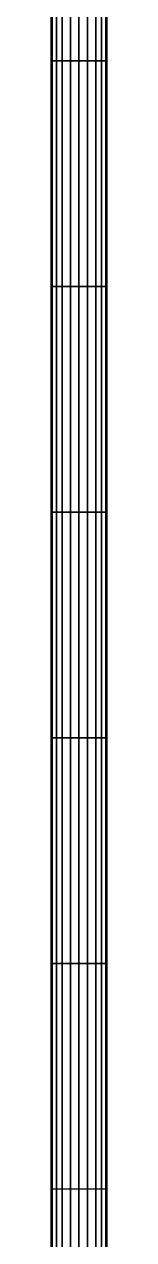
# Model space of a CAD drawing. Extents: x -180 to -153, y -863 to 156.
# Drawn here: x -172.2 to -160.6, y -353.6 to -98.9 of the extents above; entities that cross this region are included whole.
import ezdxf

# ---------------------------------------------------------------- set-up
doc = ezdxf.new("R2010")
doc.units = 0

msp = doc.modelspace()

# ---------------------------------------------------------------- linework, layer by layer
for points in [[(-172.046082, -106.546616, -2.829642), (-172.216537, -106.557449, -0.971), (-172.216537, -59.278748, -0.971), (-172.046082, -59.264297, -2.829642)], [(-172.216537, -106.557449, -0.971), (-172.046082, -106.546616, 0.887642), (-172.046082, -59.264297, 0.887642), (-172.216537, -59.278748, -0.971)], [(-171.103821, -106.557449, -4.434644), (-172.046082, -106.546616, -2.829642), (-172.046082, -59.264297, -2.829642), (-171.103821, -59.278748, -4.434644)], [(-172.046082, -106.546616, 0.887642), (-171.103821, -106.557449, 2.492644), (-171.103821, -59.278748, 2.492644), (-172.046082, -59.264297, 0.887642)], [(-169.885742, -106.546616, -5.836988), (-171.103821, -106.557449, -4.434644), (-171.103821, -59.278748, -4.434644), (-169.885742, -59.264297, -5.836988)], [(-171.103821, -106.557449, 2.492644), (-169.885742, -106.546616, 3.894988), (-169.885742, -59.264297, 3.894988), (-171.103821, -59.278748, 2.492644)], [(-168.190659, -106.557449, -6.575294), (-169.885742, -106.546616, -5.836988), (-169.885742, -59.264297, -5.836988), (-168.190659, -59.278748, -6.575294)], [(-169.885742, -106.546616, 3.894988), (-168.190659, -106.557449, 4.633294), (-168.190659, -59.278748, 4.633294), (-169.885742, -59.264297, 3.894988)], [(-166.390228, -106.546616, -6.985692), (-168.190659, -106.557449, -6.575294), (-168.190659, -59.278748, -6.575294), (-166.390228, -59.264297, -6.985692)], [(-168.190659, -106.557449, 4.633294), (-166.390228, -106.546616, 5.043692), (-166.390228, -59.264297, 5.043692), (-168.190659, -59.278748, 4.633294)], [(-164.589813, -106.557449, -6.575294), (-166.390228, -106.546616, -6.985692), (-166.390228, -59.264297, -6.985692), (-164.589813, -59.278748, -6.575294)], [(-166.390228, -106.546616, 5.043692), (-164.589813, -106.557449, 4.633294), (-164.589813, -59.278748, 4.633294), (-166.390228, -59.264297, 5.043692)], [(-162.894714, -106.546616, -5.836988), (-164.589813, -106.557449, -6.575294), (-164.589813, -59.278748, -6.575294), (-162.894714, -59.264297, -5.836988)], [(-164.589813, -106.557449, 4.633294), (-162.894714, -106.546616, 3.894988), (-162.894714, -59.264297, 3.894988), (-164.589813, -59.278748, 4.633294)], [(-161.676636, -106.557449, -4.434644), (-162.894714, -106.546616, -5.836988), (-162.894714, -59.264297, -5.836988), (-161.676636, -59.278748, -4.434644)], [(-162.894714, -106.546616, 3.894988), (-161.676651, -106.557449, 2.492644), (-161.676651, -59.278748, 2.492644), (-162.894714, -59.264297, 3.894988)], [(-161.676651, -106.557449, 2.492644), (-160.734375, -106.546616, 0.887642), (-160.734375, -59.264297, 0.887642), (-161.676651, -59.278748, 2.492644)], [(-160.734375, -106.546616, -2.829642), (-161.676636, -106.557449, -4.434644), (-161.676636, -59.278748, -4.434644), (-160.734375, -59.264297, -2.829642)], [(-160.563919, -106.557449, -0.971), (-160.734375, -106.546616, -2.829642), (-160.734375, -59.264297, -2.829642), (-160.563919, -59.278748, -0.971)], [(-160.734375, -106.546616, 0.887642), (-160.563919, -106.557449, -0.971), (-160.563919, -59.278748, -0.971), (-160.734375, -59.264297, 0.887642)], [(-172.046082, -153.828949, -2.829642), (-172.216537, -153.836166, -0.971), (-172.216537, -106.557449, -0.971), (-172.046082, -106.546616, -2.829642)], [(-172.216537, -153.836166, -0.971), (-172.046082, -153.828949, 0.887642), (-172.046082, -106.546616, 0.887642), (-172.216537, -106.557449, -0.971)], [(-171.103821, -153.836166, -4.434644), (-172.046082, -153.828949, -2.829642), (-172.046082, -106.546616, -2.829642), (-171.103821, -106.557449, -4.434644)], [(-172.046082, -153.828949, 0.887642), (-171.103821, -153.836166, 2.492644), (-171.103821, -106.557449, 2.492644), (-172.046082, -106.546616, 0.887642)], [(-169.885742, -153.828949, -5.836988), (-171.103821, -153.836166, -4.434644), (-171.103821, -106.557449, -4.434644), (-169.885742, -106.546616, -5.836988)], [(-171.103821, -153.836166, 2.492644), (-169.885742, -153.828949, 3.894988), (-169.885742, -106.546616, 3.894988), (-171.103821, -106.557449, 2.492644)], [(-168.190659, -153.836166, -6.575294), (-169.885742, -153.828949, -5.836988), (-169.885742, -106.546616, -5.836988), (-168.190659, -106.557449, -6.575294)], [(-169.885742, -153.828949, 3.894988), (-168.190659, -153.836166, 4.633294), (-168.190659, -106.557449, 4.633294), (-169.885742, -106.546616, 3.894988)], [(-166.390228, -153.828949, -6.985692), (-168.190659, -153.836166, -6.575294), (-168.190659, -106.557449, -6.575294), (-166.390228, -106.546616, -6.985692)], [(-168.190659, -153.836166, 4.633294), (-166.390228, -153.828949, 5.043692), (-166.390228, -106.546616, 5.043692), (-168.190659, -106.557449, 4.633294)], [(-164.589813, -153.836166, -6.575294), (-166.390228, -153.828949, -6.985692), (-166.390228, -106.546616, -6.985692), (-164.589813, -106.557449, -6.575294)], [(-166.390228, -153.828949, 5.043692), (-164.589813, -153.836166, 4.633294), (-164.589813, -106.557449, 4.633294), (-166.390228, -106.546616, 5.043692)], [(-162.894714, -153.828949, -5.836988), (-164.589813, -153.836166, -6.575294), (-164.589813, -106.557449, -6.575294), (-162.894714, -106.546616, -5.836988)], [(-164.589813, -153.836166, 4.633294), (-162.894714, -153.828949, 3.894988), (-162.894714, -106.546616, 3.894988), (-164.589813, -106.557449, 4.633294)], [(-161.676636, -153.836166, -4.434644), (-162.894714, -153.828949, -5.836988), (-162.894714, -106.546616, -5.836988), (-161.676636, -106.557449, -4.434644)], [(-162.894714, -153.828949, 3.894988), (-161.676651, -153.836166, 2.492644), (-161.676651, -106.557449, 2.492644), (-162.894714, -106.546616, 3.894988)], [(-161.676651, -153.836166, 2.492644), (-160.734375, -153.828949, 0.887642), (-160.734375, -106.546616, 0.887642), (-161.676651, -106.557449, 2.492644)], [(-160.734375, -153.828949, -2.829642), (-161.676636, -153.836166, -4.434644), (-161.676636, -106.557449, -4.434644), (-160.734375, -106.546616, -2.829642)], [(-160.563919, -153.836166, -0.971), (-160.734375, -153.828949, -2.829642), (-160.734375, -106.546616, -2.829642), (-160.563919, -106.557449, -0.971)], [(-160.734375, -153.828949, 0.887642), (-160.563919, -153.836166, -0.971), (-160.563919, -106.557449, -0.971), (-160.734375, -106.546616, 0.887642)], [(-172.046082, -201.111267, -2.829642), (-172.216537, -201.114899, -0.971), (-172.216537, -153.836166, -0.971), (-172.046082, -153.828949, -2.829642)], [(-172.216537, -201.114899, -0.971), (-172.046082, -201.111267, 0.887642), (-172.046082, -153.828949, 0.887642), (-172.216537, -153.836166, -0.971)], [(-171.103821, -201.114899, -4.434644), (-172.046082, -201.111267, -2.829642), (-172.046082, -153.828949, -2.829642), (-171.103821, -153.836166, -4.434644)], [(-172.046082, -201.111267, 0.887642), (-171.103821, -201.114899, 2.492644), (-171.103821, -153.836166, 2.492644), (-172.046082, -153.828949, 0.887642)], [(-169.885742, -201.111267, -5.836988), (-171.103821, -201.114899, -4.434644), (-171.103821, -153.836166, -4.434644), (-169.885742, -153.828949, -5.836988)], [(-171.103821, -201.114899, 2.492644), (-169.885742, -201.111267, 3.894988), (-169.885742, -153.828949, 3.894988), (-171.103821, -153.836166, 2.492644)], [(-168.190659, -201.114899, -6.575294), (-169.885742, -201.111267, -5.836988), (-169.885742, -153.828949, -5.836988), (-168.190659, -153.836166, -6.575294)], [(-169.885742, -201.111267, 3.894988), (-168.190659, -201.114899, 4.633294), (-168.190659, -153.836166, 4.633294), (-169.885742, -153.828949, 3.894988)], [(-166.390228, -201.111267, -6.985692), (-168.190659, -201.114899, -6.575294), (-168.190659, -153.836166, -6.575294), (-166.390228, -153.828949, -6.985692)], [(-168.190659, -201.114899, 4.633294), (-166.390228, -201.111267, 5.043692), (-166.390228, -153.828949, 5.043692), (-168.190659, -153.836166, 4.633294)], [(-164.589813, -201.114899, -6.575294), (-166.390228, -201.111267, -6.985692), (-166.390228, -153.828949, -6.985692), (-164.589813, -153.836166, -6.575294)], [(-166.390228, -201.111267, 5.043692), (-164.589813, -201.114899, 4.633294), (-164.589813, -153.836166, 4.633294), (-166.390228, -153.828949, 5.043692)], [(-162.894714, -201.111267, -5.836988), (-164.589813, -201.114899, -6.575294), (-164.589813, -153.836166, -6.575294), (-162.894714, -153.828949, -5.836988)], [(-164.589813, -201.114899, 4.633294), (-162.894714, -201.111267, 3.894988), (-162.894714, -153.828949, 3.894988), (-164.589813, -153.836166, 4.633294)], [(-161.676636, -201.114899, -4.434644), (-162.894714, -201.111267, -5.836988), (-162.894714, -153.828949, -5.836988), (-161.676636, -153.836166, -4.434644)], [(-162.894714, -201.111267, 3.894988), (-161.676651, -201.114899, 2.492644), (-161.676651, -153.836166, 2.492644), (-162.894714, -153.828949, 3.894988)], [(-161.676651, -201.114899, 2.492644), (-160.734375, -201.111267, 0.887642), (-160.734375, -153.828949, 0.887642), (-161.676651, -153.836166, 2.492644)], [(-160.734375, -201.111267, -2.829642), (-161.676636, -201.114899, -4.434644), (-161.676636, -153.836166, -4.434644), (-160.734375, -153.828949, -2.829642)], [(-160.563919, -201.114899, -0.971), (-160.734375, -201.111267, -2.829642), (-160.734375, -153.828949, -2.829642), (-160.563919, -153.836166, -0.971)], [(-160.734375, -201.111267, 0.887642), (-160.563919, -201.114899, -0.971), (-160.563919, -153.836166, -0.971), (-160.734375, -153.828949, 0.887642)], [(-172.046082, -248.399994, -2.829642), (-172.216537, -248.399994, -0.971), (-172.216537, -201.114899, -0.971), (-172.046082, -201.111267, -2.829642)], [(-172.216537, -248.399994, -0.971), (-172.046082, -248.399994, 0.887642), (-172.046082, -201.111267, 0.887642), (-172.216537, -201.114899, -0.971)], [(-171.103821, -248.399994, -4.434644), (-172.046082, -248.399994, -2.829642), (-172.046082, -201.111267, -2.829642), (-171.103821, -201.114899, -4.434644)], [(-172.046082, -248.399994, 0.887642), (-171.103821, -248.399994, 2.492644), (-171.103821, -201.114899, 2.492644), (-172.046082, -201.111267, 0.887642)], [(-169.885742, -248.399994, -5.836988), (-171.103821, -248.399994, -4.434644), (-171.103821, -201.114899, -4.434644), (-169.885742, -201.111267, -5.836988)], [(-171.103821, -248.399994, 2.492644), (-169.885742, -248.399994, 3.894988), (-169.885742, -201.111267, 3.894988), (-171.103821, -201.114899, 2.492644)], [(-168.190659, -248.399994, -6.575294), (-169.885742, -248.399994, -5.836988), (-169.885742, -201.111267, -5.836988), (-168.190659, -201.114899, -6.575294)], [(-169.885742, -248.399994, 3.894988), (-168.190659, -248.399994, 4.633294), (-168.190659, -201.114899, 4.633294), (-169.885742, -201.111267, 3.894988)], [(-166.390228, -248.399994, -6.985692), (-168.190659, -248.399994, -6.575294), (-168.190659, -201.114899, -6.575294), (-166.390228, -201.111267, -6.985692)], [(-168.190659, -248.399994, 4.633294), (-166.390228, -248.399994, 5.043692), (-166.390228, -201.111267, 5.043692), (-168.190659, -201.114899, 4.633294)], [(-164.589813, -248.399994, -6.575294), (-166.390228, -248.399994, -6.985692), (-166.390228, -201.111267, -6.985692), (-164.589813, -201.114899, -6.575294)], [(-166.390228, -248.399994, 5.043692), (-164.589813, -248.399994, 4.633294), (-164.589813, -201.114899, 4.633294), (-166.390228, -201.111267, 5.043692)], [(-162.894714, -248.399994, -5.836988), (-164.589813, -248.399994, -6.575294), (-164.589813, -201.114899, -6.575294), (-162.894714, -201.111267, -5.836988)], [(-164.589813, -248.399994, 4.633294), (-162.894714, -248.399994, 3.894988), (-162.894714, -201.111267, 3.894988), (-164.589813, -201.114899, 4.633294)], [(-161.676636, -248.399994, -4.434644), (-162.894714, -248.399994, -5.836988), (-162.894714, -201.111267, -5.836988), (-161.676636, -201.114899, -4.434644)], [(-162.894714, -248.399994, 3.894988), (-161.676651, -248.399994, 2.492644), (-161.676651, -201.114899, 2.492644), (-162.894714, -201.111267, 3.894988)], [(-161.676651, -248.399994, 2.492644), (-160.734375, -248.399994, 0.887642), (-160.734375, -201.111267, 0.887642), (-161.676651, -201.114899, 2.492644)], [(-160.734375, -248.399994, -2.829642), (-161.676636, -248.399994, -4.434644), (-161.676636, -201.114899, -4.434644), (-160.734375, -201.111267, -2.829642)], [(-160.563919, -248.399994, -0.971), (-160.734375, -248.399994, -2.829642), (-160.734375, -201.111267, -2.829642), (-160.563919, -201.114899, -0.971)], [(-160.734375, -248.399994, 0.887642), (-160.563919, -248.399994, -0.971), (-160.563919, -201.114899, -0.971), (-160.734375, -201.111267, 0.887642)], [(-172.046082, -295.699646, -2.829642), (-172.216537, -295.721313, -0.971), (-172.216537, -248.399994, -0.971), (-172.046082, -248.399994, -2.829642)], [(-172.216537, -295.721313, -0.971), (-172.046082, -295.699646, 0.887642), (-172.046082, -248.399994, 0.887642), (-172.216537, -248.399994, -0.971)], [(-171.103821, -295.721313, -4.434644), (-172.046082, -295.699646, -2.829642), (-172.046082, -248.399994, -2.829642), (-171.103821, -248.399994, -4.434644)], [(-172.046082, -295.699646, 0.887642), (-171.103821, -295.721313, 2.492644), (-171.103821, -248.399994, 2.492644), (-172.046082, -248.399994, 0.887642)], [(-169.885742, -295.699646, -5.836988), (-171.103821, -295.721313, -4.434644), (-171.103821, -248.399994, -4.434644), (-169.885742, -248.399994, -5.836988)], [(-171.103821, -295.721313, 2.492644), (-169.885742, -295.699646, 3.894988), (-169.885742, -248.399994, 3.894988), (-171.103821, -248.399994, 2.492644)], [(-168.190659, -295.721313, -6.575294), (-169.885742, -295.699646, -5.836988), (-169.885742, -248.399994, -5.836988), (-168.190659, -248.399994, -6.575294)], [(-169.885742, -295.699646, 3.894988), (-168.190659, -295.721313, 4.633294), (-168.190659, -248.399994, 4.633294), (-169.885742, -248.399994, 3.894988)], [(-166.390228, -295.699646, -6.985692), (-168.190659, -295.721313, -6.575294), (-168.190659, -248.399994, -6.575294), (-166.390228, -248.399994, -6.985692)], [(-168.190659, -295.721313, 4.633294), (-166.390228, -295.699646, 5.043692), (-166.390228, -248.399994, 5.043692), (-168.190659, -248.399994, 4.633294)], [(-164.589813, -295.721313, -6.575294), (-166.390228, -295.699646, -6.985692), (-166.390228, -248.399994, -6.985692), (-164.589813, -248.399994, -6.575294)], [(-166.390228, -295.699646, 5.043692), (-164.589813, -295.721313, 4.633294), (-164.589813, -248.399994, 4.633294), (-166.390228, -248.399994, 5.043692)], [(-162.894714, -295.699646, -5.836988), (-164.589813, -295.721313, -6.575294), (-164.589813, -248.399994, -6.575294), (-162.894714, -248.399994, -5.836988)], [(-164.589813, -295.721313, 4.633294), (-162.894714, -295.699646, 3.894988), (-162.894714, -248.399994, 3.894988), (-164.589813, -248.399994, 4.633294)], [(-161.676636, -295.721313, -4.434644), (-162.894714, -295.699646, -5.836988), (-162.894714, -248.399994, -5.836988), (-161.676636, -248.399994, -4.434644)], [(-162.894714, -295.699646, 3.894988), (-161.676651, -295.721313, 2.492644), (-161.676651, -248.399994, 2.492644), (-162.894714, -248.399994, 3.894988)], [(-161.676651, -295.721313, 2.492644), (-160.734375, -295.699646, 0.887642), (-160.734375, -248.399994, 0.887642), (-161.676651, -248.399994, 2.492644)], [(-160.734375, -295.699646, -2.829642), (-161.676636, -295.721313, -4.434644), (-161.676636, -248.399994, -4.434644), (-160.734375, -248.399994, -2.829642)], [(-160.563919, -295.721313, -0.971), (-160.734375, -295.699646, -2.829642), (-160.734375, -248.399994, -2.829642), (-160.563919, -248.399994, -0.971)], [(-160.734375, -295.699646, 0.887642), (-160.563919, -295.721313, -0.971), (-160.563919, -248.399994, -0.971), (-160.734375, -248.399994, 0.887642)], [(-172.216537, -343.000031, -0.971), (-172.046082, -342.981995, 0.887642), (-172.046082, -295.699646, 0.887642), (-172.216537, -295.721313, -0.971)], [(-172.046082, -342.981995, -2.829642), (-172.216537, -343.000031, -0.971), (-172.216537, -295.721313, -0.971), (-172.046082, -295.699646, -2.829642)], [(-172.046082, -342.981995, 0.887642), (-171.103821, -343.000031, 2.492644), (-171.103821, -295.721313, 2.492644), (-172.046082, -295.699646, 0.887642)], [(-171.103821, -343.000031, -4.434644), (-172.046082, -342.981995, -2.829642), (-172.046082, -295.699646, -2.829642), (-171.103821, -295.721313, -4.434644)], [(-171.103821, -343.000031, 2.492644), (-169.885742, -342.981995, 3.894988), (-169.885742, -295.699646, 3.894988), (-171.103821, -295.721313, 2.492644)], [(-169.885742, -342.981995, -5.836988), (-171.103821, -343.000031, -4.434644), (-171.103821, -295.721313, -4.434644), (-169.885742, -295.699646, -5.836988)], [(-169.885742, -342.981995, 3.894988), (-168.190659, -343.000031, 4.633294), (-168.190659, -295.721313, 4.633294), (-169.885742, -295.699646, 3.894988)], [(-168.190659, -343.000031, -6.575294), (-169.885742, -342.981995, -5.836988), (-169.885742, -295.699646, -5.836988), (-168.190659, -295.721313, -6.575294)], [(-168.190659, -343.000031, 4.633294), (-166.390228, -342.981995, 5.043692), (-166.390228, -295.699646, 5.043692), (-168.190659, -295.721313, 4.633294)], [(-166.390228, -342.981995, -6.985692), (-168.190659, -343.000031, -6.575294), (-168.190659, -295.721313, -6.575294), (-166.390228, -295.699646, -6.985692)], [(-166.390228, -342.981995, 5.043692), (-164.589813, -343.000031, 4.633294), (-164.589813, -295.721313, 4.633294), (-166.390228, -295.699646, 5.043692)], [(-164.589813, -343.000031, -6.575294), (-166.390228, -342.981995, -6.985692), (-166.390228, -295.699646, -6.985692), (-164.589813, -295.721313, -6.575294)], [(-164.589813, -343.000031, 4.633294), (-162.894714, -342.981995, 3.894988), (-162.894714, -295.699646, 3.894988), (-164.589813, -295.721313, 4.633294)], [(-162.894714, -342.981995, -5.836988), (-164.589813, -343.000031, -6.575294), (-164.589813, -295.721313, -6.575294), (-162.894714, -295.699646, -5.836988)], [(-162.894714, -342.981995, 3.894988), (-161.676651, -343.000031, 2.492644), (-161.676651, -295.721313, 2.492644), (-162.894714, -295.699646, 3.894988)], [(-161.676636, -343.000031, -4.434644), (-162.894714, -342.981995, -5.836988), (-162.894714, -295.699646, -5.836988), (-161.676636, -295.721313, -4.434644)], [(-161.676651, -343.000031, 2.492644), (-160.734375, -342.981995, 0.887642), (-160.734375, -295.699646, 0.887642), (-161.676651, -295.721313, 2.492644)], [(-160.734375, -342.981995, -2.829642), (-161.676636, -343.000031, -4.434644), (-161.676636, -295.721313, -4.434644), (-160.734375, -295.699646, -2.829642)], [(-160.734375, -342.981995, 0.887642), (-160.563919, -343.000031, -0.971), (-160.563919, -295.721313, -0.971), (-160.734375, -295.699646, 0.887642)], [(-160.563919, -343.000031, -0.971), (-160.734375, -342.981995, -2.829642), (-160.734375, -295.699646, -2.829642), (-160.563919, -295.721313, -0.971)], [(-172.216537, -390.278748, -0.971), (-172.046082, -390.264282, 0.887642), (-172.046082, -342.981995, 0.887642), (-172.216537, -343.000031, -0.971)], [(-172.046082, -390.264282, -2.829642), (-172.216537, -390.278748, -0.971), (-172.216537, -343.000031, -0.971), (-172.046082, -342.981995, -2.829642)], [(-172.046082, -390.264282, 0.887642), (-171.103821, -390.278748, 2.492644), (-171.103821, -343.000031, 2.492644), (-172.046082, -342.981995, 0.887642)], [(-171.103821, -390.278748, -4.434644), (-172.046082, -390.264282, -2.829642), (-172.046082, -342.981995, -2.829642), (-171.103821, -343.000031, -4.434644)], [(-171.103821, -390.278748, 2.492644), (-169.885742, -390.264282, 3.894988), (-169.885742, -342.981995, 3.894988), (-171.103821, -343.000031, 2.492644)], [(-169.885742, -390.264282, -5.836988), (-171.103821, -390.278748, -4.434644), (-171.103821, -343.000031, -4.434644), (-169.885742, -342.981995, -5.836988)], [(-169.885742, -390.264282, 3.894988), (-168.190659, -390.278748, 4.633294), (-168.190659, -343.000031, 4.633294), (-169.885742, -342.981995, 3.894988)], [(-168.190659, -390.278748, -6.575294), (-169.885742, -390.264282, -5.836988), (-169.885742, -342.981995, -5.836988), (-168.190659, -343.000031, -6.575294)], [(-168.190659, -390.278748, 4.633294), (-166.390228, -390.264282, 5.043692), (-166.390228, -342.981995, 5.043692), (-168.190659, -343.000031, 4.633294)], [(-166.390228, -390.264282, -6.985692), (-168.190659, -390.278748, -6.575294), (-168.190659, -343.000031, -6.575294), (-166.390228, -342.981995, -6.985692)], [(-166.390228, -390.264282, 5.043692), (-164.589813, -390.278748, 4.633294), (-164.589813, -343.000031, 4.633294), (-166.390228, -342.981995, 5.043692)], [(-164.589813, -390.278748, -6.575294), (-166.390228, -390.264282, -6.985692), (-166.390228, -342.981995, -6.985692), (-164.589813, -343.000031, -6.575294)], [(-164.589813, -390.278748, 4.633294), (-162.894714, -390.264282, 3.894988), (-162.894714, -342.981995, 3.894988), (-164.589813, -343.000031, 4.633294)], [(-162.894714, -390.264282, -5.836988), (-164.589813, -390.278748, -6.575294), (-164.589813, -343.000031, -6.575294), (-162.894714, -342.981995, -5.836988)], [(-162.894714, -390.264282, 3.894988), (-161.676651, -390.278748, 2.492644), (-161.676651, -343.000031, 2.492644), (-162.894714, -342.981995, 3.894988)], [(-161.676636, -390.278748, -4.434644), (-162.894714, -390.264282, -5.836988), (-162.894714, -342.981995, -5.836988), (-161.676636, -343.000031, -4.434644)], [(-161.676651, -390.278748, 2.492644), (-160.734375, -390.264282, 0.887642), (-160.734375, -342.981995, 0.887642), (-161.676651, -343.000031, 2.492644)], [(-160.734375, -390.264282, -2.829642), (-161.676636, -390.278748, -4.434644), (-161.676636, -343.000031, -4.434644), (-160.734375, -342.981995, -2.829642)], [(-160.734375, -390.264282, 0.887642), (-160.563919, -390.278748, -0.971), (-160.563919, -343.000031, -0.971), (-160.734375, -342.981995, 0.887642)], [(-160.563919, -390.278748, -0.971), (-160.734375, -390.264282, -2.829642), (-160.734375, -342.981995, -2.829642), (-160.563919, -343.000031, -0.971)]]:
    msp.add_3dface(points)

doc.saveas('drawing.dxf')
